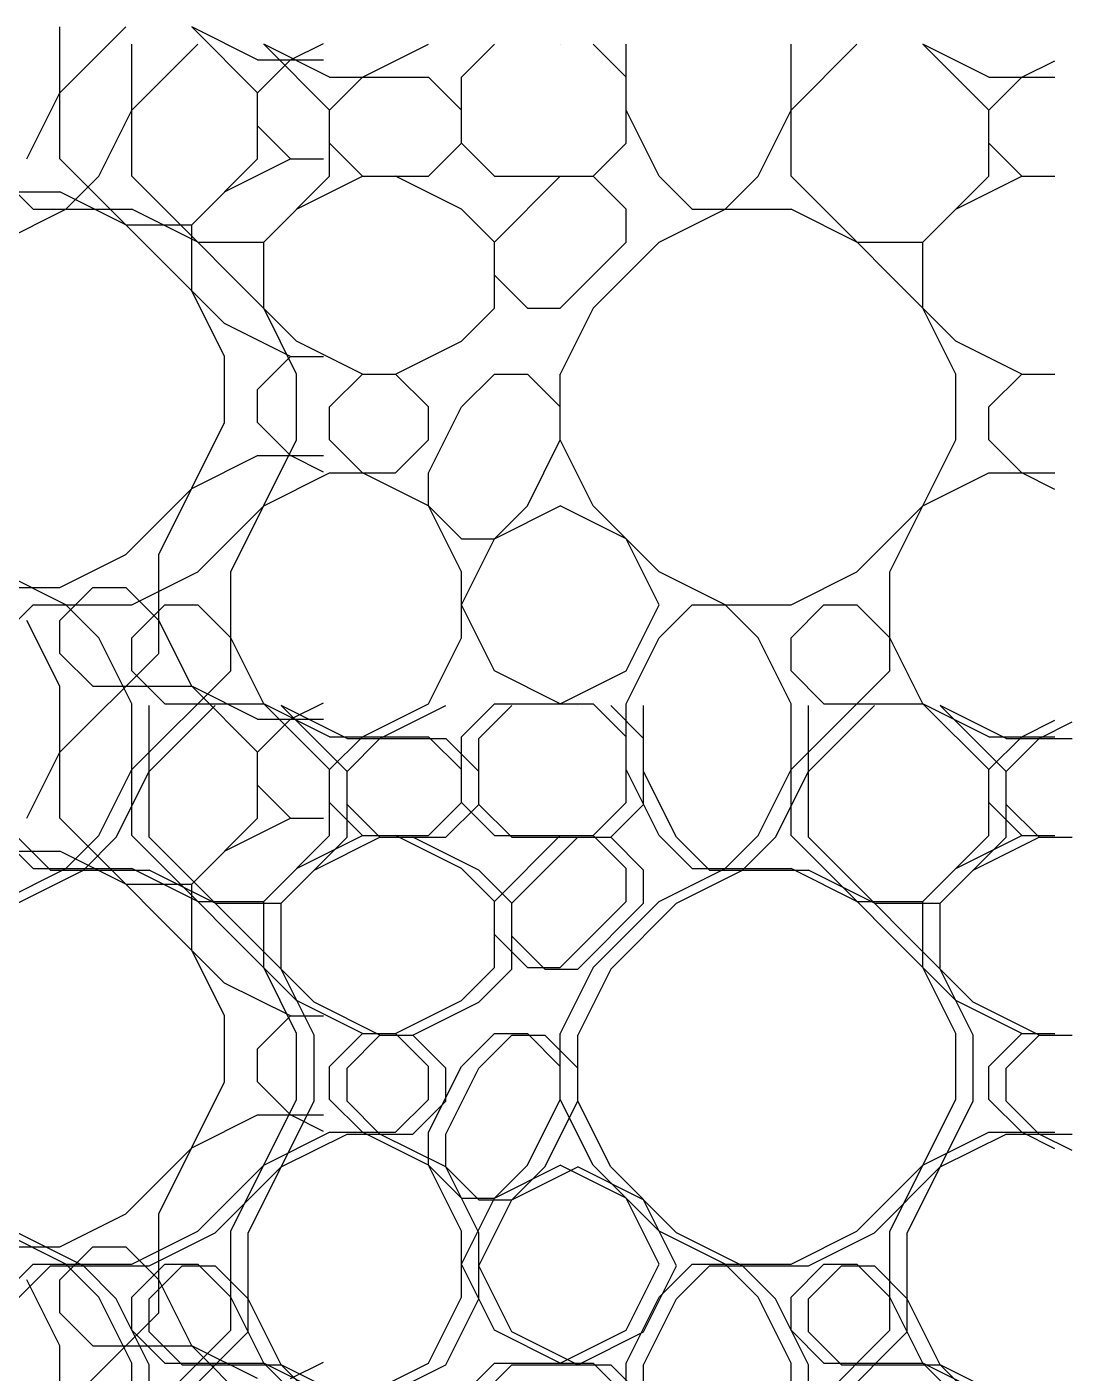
# Model space of a CAD drawing. Extents: x 1223 to 2114, y 507 to 973.
# Drawn here: x 2050.439 to 2050.835, y 610.727 to 611.237 of the extents above; entities that cross this region are included whole.
import ezdxf

# ---------------------------------------------------------------- set-up
doc = ezdxf.new("R2010")
doc.units = 0
doc.header["$MEASUREMENT"] = 0
doc.layers.get('0').update_dxf_attribs({"linetype": 'CONTINUOUS'})

# ---------------------------------------------------------------- blocks, each defined once
blk = doc.blocks.new('*X188')
at = {"color": 0}
for p, q in [((2050.47869, 611.23069), (2050.47869, 611.23069)), ((2050.47869, 611.20569), (2050.50369, 611.23069)), ((2050.47869, 611.18069), (2050.47869, 611.23069)), ((2050.55369, 611.21819), (2050.52869, 611.23069)), ((2050.52869, 611.23069), (2050.52869, 611.23069)), ((2050.55369, 611.20569), (2050.52869, 611.23069)), ((2050.56619, 611.21819), (2050.59119, 611.23069)), ((2050.60369, 611.21819), (2050.61619, 611.23069)), ((2050.64119, 611.23069), (2050.64119, 611.23069)), ((2050.66619, 611.21819), (2050.65369, 611.23069)), ((2050.66619, 611.19319), (2050.66619, 611.23069)), ((2050.72869, 611.23069), (2050.72869, 611.23069)), ((2050.72869, 611.20569), (2050.75369, 611.23069)), ((2050.72869, 611.18069), (2050.72869, 611.23069)), ((2050.80369, 611.21819), (2050.77869, 611.23069)), ((2050.77869, 611.23069), (2050.77869, 611.23069)), ((2050.80369, 611.20569), (2050.77869, 611.23069)), ((2050.81619, 611.21819), (2050.82869, 611.22444)), ((2050.55369, 611.20569), (2050.56619, 611.21819)), ((2050.55369, 611.21819), (2050.59119, 611.21819)), ((2050.60369, 611.20569), (2050.59119, 611.21819)), ((2050.60369, 611.19319), (2050.60369, 611.21819)), ((2050.80369, 611.20569), (2050.81619, 611.21819)), ((2050.80369, 611.21819), (2050.82869, 611.21819)), ((2050.46619, 611.18069), (2050.47869, 611.20569)), ((2050.55369, 611.18069), (2050.55369, 611.20569)), ((2050.67869, 611.18069), (2050.66619, 611.20569)), ((2050.71619, 611.18069), (2050.72869, 611.20569)), ((2050.80369, 611.18069), (2050.80369, 611.20569)), ((2050.56619, 611.18069), (2050.55369, 611.19319)), ((2050.59119, 611.18069), (2050.60369, 611.19319)), ((2050.61619, 611.18069), (2050.60369, 611.19319)), ((2050.65369, 611.18069), (2050.66619, 611.19319)), ((2050.81619, 611.18069), (2050.80369, 611.19319)), ((2050.44119, 611.16819), (2050.42869, 611.18069)), ((2050.45369, 611.16819), (2050.46619, 611.18069)), ((2050.54119, 611.11819), (2050.47869, 611.18069)), ((2050.52869, 611.15569), (2050.55369, 611.18069)), ((2050.54119, 611.16819), (2050.56619, 611.18069)), ((2050.56619, 611.18069), (2050.59119, 611.18069)), ((2050.60369, 611.16819), (2050.57869, 611.18069)), ((2050.61619, 611.15569), (2050.64119, 611.18069)), ((2050.61619, 611.18069), (2050.65369, 611.18069)), ((2050.66619, 611.16819), (2050.65369, 611.18069)), ((2050.69119, 611.16819), (2050.67869, 611.18069)), ((2050.70369, 611.16819), (2050.71619, 611.18069)), ((2050.79119, 611.11819), (2050.72869, 611.18069)), ((2050.77869, 611.15569), (2050.80369, 611.18069)), ((2050.79119, 611.16819), (2050.81619, 611.18069)), ((2050.81619, 611.18069), (2050.82869, 611.18069)), ((2050.42869, 611.15569), (2050.45369, 611.16819)), ((2050.44119, 611.16819), (2050.47869, 611.16819)), ((2050.50369, 611.15569), (2050.47869, 611.16819)), ((2050.61619, 611.15569), (2050.60369, 611.16819)), ((2050.66619, 611.15569), (2050.66619, 611.16819)), ((2050.67869, 611.15569), (2050.70369, 611.16819)), ((2050.69119, 611.16819), (2050.72869, 611.16819)), ((2050.75369, 611.15569), (2050.72869, 611.16819)), ((2050.50369, 611.15569), (2050.52869, 611.15569)), ((2050.52869, 611.13069), (2050.52869, 611.15569)), ((2050.61619, 611.13069), (2050.61619, 611.15569)), ((2050.64119, 611.13069), (2050.66619, 611.15569)), ((2050.65369, 611.13069), (2050.67869, 611.15569)), ((2050.75369, 611.15569), (2050.77869, 611.15569)), ((2050.77869, 611.13069), (2050.77869, 611.15569)), ((2050.62869, 611.13069), (2050.61619, 611.14319)), ((2050.54119, 611.10569), (2050.52869, 611.13069)), ((2050.60369, 611.11819), (2050.61619, 611.13069)), ((2050.62869, 611.13069), (2050.64119, 611.13069)), ((2050.65369, 611.13069), (2050.64119, 611.10569)), ((2050.79119, 611.10569), (2050.77869, 611.13069)), ((2050.56619, 611.10569), (2050.54119, 611.11819)), ((2050.57869, 611.10569), (2050.60369, 611.11819)), ((2050.81619, 611.10569), (2050.79119, 611.11819)), ((2050.54119, 611.08069), (2050.54119, 611.10569)), ((2050.55369, 611.09319), (2050.56619, 611.10569)), ((2050.56619, 611.10569), (2050.57869, 611.10569)), ((2050.59119, 611.09319), (2050.57869, 611.10569)), ((2050.60369, 611.09319), (2050.61619, 611.10569)), ((2050.61619, 611.10569), (2050.62869, 611.10569)), ((2050.64119, 611.09319), (2050.62869, 611.10569)), ((2050.64119, 611.08069), (2050.64119, 611.10569)), ((2050.79119, 611.08069), (2050.79119, 611.10569)), ((2050.80369, 611.09319), (2050.81619, 611.10569)), ((2050.81619, 611.10569), (2050.82869, 611.10569)), ((2050.82869, 611.10569), (2050.82869, 611.10569)), ((2050.55369, 611.08069), (2050.55369, 611.09319)), ((2050.59119, 611.06819), (2050.60369, 611.09319)), ((2050.59119, 611.08069), (2050.59119, 611.09319)), ((2050.80369, 611.08069), (2050.80369, 611.09319)), ((2050.51619, 611.03069), (2050.54119, 611.08069)), ((2050.56619, 611.06819), (2050.55369, 611.08069)), ((2050.57869, 611.06819), (2050.59119, 611.08069)), ((2050.62869, 611.05569), (2050.64119, 611.08069)), ((2050.65369, 611.05569), (2050.64119, 611.08069)), ((2050.76619, 611.03069), (2050.79119, 611.08069)), ((2050.81619, 611.06819), (2050.80369, 611.08069)), ((2050.52869, 611.05569), (2050.55369, 611.06819)), ((2050.55369, 611.06819), (2050.57869, 611.06819)), ((2050.59119, 611.05569), (2050.56619, 611.06819)), ((2050.59119, 611.05569), (2050.59119, 611.06819)), ((2050.77869, 611.05569), (2050.80369, 611.06819)), ((2050.80369, 611.06819), (2050.82869, 611.06819)), ((2050.82869, 611.06194), (2050.81619, 611.06819)), ((2050.82869, 611.06819), (2050.82869, 611.06819)), ((2050.50369, 611.03069), (2050.52869, 611.05569)), ((2050.60369, 611.03069), (2050.59119, 611.05569)), ((2050.60369, 611.04319), (2050.59119, 611.05569)), ((2050.61619, 611.04319), (2050.64119, 611.05569)), ((2050.61619, 611.04319), (2050.62869, 611.05569)), ((2050.66619, 611.04319), (2050.64119, 611.05569)), ((2050.66619, 611.04319), (2050.64119, 611.05569)), ((2050.67869, 611.03069), (2050.65369, 611.05569)), ((2050.75369, 611.03069), (2050.77869, 611.05569)), ((2050.60369, 611.01819), (2050.61619, 611.04319)), ((2050.60369, 611.04319), (2050.61619, 611.04319)), ((2050.67869, 611.01819), (2050.66619, 611.04319)), ((2050.45369, 611.01819), (2050.42869, 611.03069)), ((2050.47869, 611.01819), (2050.50369, 611.03069)), ((2050.51619, 610.99319), (2050.51619, 611.03069)), ((2050.60369, 611.00569), (2050.60369, 611.03069)), ((2050.70369, 611.01819), (2050.67869, 611.03069)), ((2050.72869, 611.01819), (2050.75369, 611.03069)), ((2050.76619, 610.99319), (2050.76619, 611.03069)), ((2050.42869, 611.00569), (2050.44119, 611.01819)), ((2050.44119, 611.01819), (2050.47869, 611.01819)), ((2050.46619, 611.00569), (2050.45369, 611.01819)), ((2050.47869, 611.00569), (2050.49119, 611.01819)), ((2050.49119, 611.01819), (2050.50369, 611.01819)), ((2050.51619, 611.00569), (2050.50369, 611.01819)), ((2050.61619, 610.99319), (2050.60369, 611.01819)), ((2050.66619, 610.99319), (2050.67869, 611.01819)), ((2050.67869, 611.00569), (2050.69119, 611.01819)), ((2050.69119, 611.01819), (2050.72869, 611.01819)), ((2050.71619, 611.00569), (2050.70369, 611.01819)), ((2050.72869, 611.00569), (2050.74119, 611.01819)), ((2050.74119, 611.01819), (2050.75369, 611.01819)), ((2050.76619, 611.00569), (2050.75369, 611.01819)), ((2050.47869, 610.98069), (2050.46619, 611.00569)), ((2050.47869, 610.99319), (2050.47869, 611.00569)), ((2050.52869, 610.98069), (2050.51619, 611.00569)), ((2050.59119, 610.98069), (2050.60369, 611.00569)), ((2050.66619, 610.98069), (2050.67869, 611.00569)), ((2050.72869, 610.98069), (2050.71619, 611.00569)), ((2050.72869, 610.99319), (2050.72869, 611.00569)), ((2050.77869, 610.98069), (2050.76619, 611.00569)), ((2050.49119, 610.98069), (2050.47869, 610.99319)), ((2050.47869, 610.95569), (2050.51619, 610.99319)), ((2050.64119, 610.98069), (2050.61619, 610.99319)), ((2050.64119, 610.98069), (2050.66619, 610.99319)), ((2050.74119, 610.98069), (2050.72869, 610.99319)), ((2050.72869, 610.95569), (2050.76619, 610.99319)), ((2050.47869, 610.93069), (2050.47869, 610.98069)), ((2050.49119, 610.98069), (2050.52869, 610.98069)), ((2050.55369, 610.96819), (2050.52869, 610.98069)), ((2050.55369, 610.95569), (2050.52869, 610.98069)), ((2050.56619, 610.96819), (2050.59119, 610.98069)), ((2050.60369, 610.96819), (2050.61619, 610.98069)), ((2050.61619, 610.98069), (2050.65369, 610.98069)), ((2050.66619, 610.96819), (2050.65369, 610.98069)), ((2050.66619, 610.94319), (2050.66619, 610.98069)), ((2050.72869, 610.93069), (2050.72869, 610.98069)), ((2050.74119, 610.98069), (2050.77869, 610.98069)), ((2050.80369, 610.96819), (2050.77869, 610.98069)), ((2050.80369, 610.95569), (2050.77869, 610.98069)), ((2050.81619, 610.96819), (2050.82869, 610.97444)), ((2050.55369, 610.95569), (2050.56619, 610.96819)), ((2050.55369, 610.96819), (2050.59119, 610.96819)), ((2050.60369, 610.95569), (2050.59119, 610.96819)), ((2050.60369, 610.94319), (2050.60369, 610.96819)), ((2050.80369, 610.95569), (2050.81619, 610.96819)), ((2050.80369, 610.96819), (2050.82869, 610.96819)), ((2050.46619, 610.93069), (2050.47869, 610.95569)), ((2050.55369, 610.93069), (2050.55369, 610.95569)), ((2050.67869, 610.93069), (2050.66619, 610.95569)), ((2050.71619, 610.93069), (2050.72869, 610.95569)), ((2050.80369, 610.93069), (2050.80369, 610.95569)), ((2050.56619, 610.93069), (2050.55369, 610.94319)), ((2050.59119, 610.93069), (2050.60369, 610.94319)), ((2050.61619, 610.93069), (2050.60369, 610.94319)), ((2050.65369, 610.93069), (2050.66619, 610.94319)), ((2050.81619, 610.93069), (2050.80369, 610.94319)), ((2050.44119, 610.91819), (2050.42869, 610.93069)), ((2050.45369, 610.91819), (2050.46619, 610.93069)), ((2050.54119, 610.86819), (2050.47869, 610.93069)), ((2050.52869, 610.90569), (2050.55369, 610.93069)), ((2050.54119, 610.91819), (2050.56619, 610.93069)), ((2050.56619, 610.93069), (2050.59119, 610.93069)), ((2050.60369, 610.91819), (2050.57869, 610.93069)), ((2050.61619, 610.90569), (2050.64119, 610.93069)), ((2050.61619, 610.93069), (2050.65369, 610.93069)), ((2050.66619, 610.91819), (2050.65369, 610.93069)), ((2050.69119, 610.91819), (2050.67869, 610.93069)), ((2050.70369, 610.91819), (2050.71619, 610.93069)), ((2050.79119, 610.86819), (2050.72869, 610.93069)), ((2050.77869, 610.90569), (2050.80369, 610.93069)), ((2050.79119, 610.91819), (2050.81619, 610.93069)), ((2050.81619, 610.93069), (2050.82869, 610.93069)), ((2050.42869, 610.90569), (2050.45369, 610.91819)), ((2050.44119, 610.91819), (2050.47869, 610.91819)), ((2050.50369, 610.90569), (2050.47869, 610.91819)), ((2050.61619, 610.90569), (2050.60369, 610.91819)), ((2050.66619, 610.90569), (2050.66619, 610.91819)), ((2050.67869, 610.90569), (2050.70369, 610.91819)), ((2050.69119, 610.91819), (2050.72869, 610.91819)), ((2050.75369, 610.90569), (2050.72869, 610.91819)), ((2050.50369, 610.90569), (2050.52869, 610.90569)), ((2050.52869, 610.88069), (2050.52869, 610.90569)), ((2050.61619, 610.88069), (2050.61619, 610.90569)), ((2050.64119, 610.88069), (2050.66619, 610.90569)), ((2050.65369, 610.88069), (2050.67869, 610.90569)), ((2050.75369, 610.90569), (2050.77869, 610.90569)), ((2050.77869, 610.88069), (2050.77869, 610.90569)), ((2050.62869, 610.88069), (2050.61619, 610.89319)), ((2050.54119, 610.85569), (2050.52869, 610.88069)), ((2050.60369, 610.86819), (2050.61619, 610.88069)), ((2050.62869, 610.88069), (2050.64119, 610.88069)), ((2050.65369, 610.88069), (2050.64119, 610.85569)), ((2050.79119, 610.85569), (2050.77869, 610.88069)), ((2050.56619, 610.85569), (2050.54119, 610.86819)), ((2050.57869, 610.85569), (2050.60369, 610.86819)), ((2050.81619, 610.85569), (2050.79119, 610.86819)), ((2050.54119, 610.83069), (2050.54119, 610.85569)), ((2050.55369, 610.84319), (2050.56619, 610.85569)), ((2050.56619, 610.85569), (2050.57869, 610.85569)), ((2050.59119, 610.84319), (2050.57869, 610.85569)), ((2050.60369, 610.84319), (2050.61619, 610.85569)), ((2050.61619, 610.85569), (2050.62869, 610.85569)), ((2050.64119, 610.84319), (2050.62869, 610.85569)), ((2050.64119, 610.83069), (2050.64119, 610.85569)), ((2050.79119, 610.83069), (2050.79119, 610.85569)), ((2050.80369, 610.84319), (2050.81619, 610.85569)), ((2050.81619, 610.85569), (2050.82869, 610.85569)), ((2050.82869, 610.85569), (2050.82869, 610.85569)), ((2050.55369, 610.83069), (2050.55369, 610.84319)), ((2050.59119, 610.81819), (2050.60369, 610.84319)), ((2050.59119, 610.83069), (2050.59119, 610.84319)), ((2050.80369, 610.83069), (2050.80369, 610.84319)), ((2050.51619, 610.78069), (2050.54119, 610.83069)), ((2050.56619, 610.81819), (2050.55369, 610.83069)), ((2050.57869, 610.81819), (2050.59119, 610.83069)), ((2050.62869, 610.80569), (2050.64119, 610.83069)), ((2050.65369, 610.80569), (2050.64119, 610.83069)), ((2050.76619, 610.78069), (2050.79119, 610.83069)), ((2050.81619, 610.81819), (2050.80369, 610.83069)), ((2050.52869, 610.80569), (2050.55369, 610.81819)), ((2050.55369, 610.81819), (2050.57869, 610.81819)), ((2050.59119, 610.80569), (2050.56619, 610.81819)), ((2050.59119, 610.80569), (2050.59119, 610.81819)), ((2050.77869, 610.80569), (2050.80369, 610.81819)), ((2050.80369, 610.81819), (2050.82869, 610.81819)), ((2050.82869, 610.81194), (2050.81619, 610.81819)), ((2050.82869, 610.81819), (2050.82869, 610.81819)), ((2050.50369, 610.78069), (2050.52869, 610.80569)), ((2050.60369, 610.78069), (2050.59119, 610.80569)), ((2050.60369, 610.79319), (2050.59119, 610.80569)), ((2050.61619, 610.79319), (2050.64119, 610.80569)), ((2050.61619, 610.79319), (2050.62869, 610.80569)), ((2050.66619, 610.79319), (2050.64119, 610.80569)), ((2050.66619, 610.79319), (2050.64119, 610.80569)), ((2050.67869, 610.78069), (2050.65369, 610.80569)), ((2050.75369, 610.78069), (2050.77869, 610.80569)), ((2050.60369, 610.76819), (2050.61619, 610.79319)), ((2050.60369, 610.79319), (2050.61619, 610.79319)), ((2050.67869, 610.76819), (2050.66619, 610.79319)), ((2050.45369, 610.76819), (2050.42869, 610.78069)), ((2050.47869, 610.76819), (2050.50369, 610.78069)), ((2050.51619, 610.74319), (2050.51619, 610.78069)), ((2050.60369, 610.75569), (2050.60369, 610.78069)), ((2050.70369, 610.76819), (2050.67869, 610.78069)), ((2050.72869, 610.76819), (2050.75369, 610.78069)), ((2050.76619, 610.74319), (2050.76619, 610.78069)), ((2050.42869, 610.75569), (2050.44119, 610.76819)), ((2050.44119, 610.76819), (2050.47869, 610.76819)), ((2050.46619, 610.75569), (2050.45369, 610.76819)), ((2050.47869, 610.75569), (2050.49119, 610.76819)), ((2050.49119, 610.76819), (2050.50369, 610.76819)), ((2050.51619, 610.75569), (2050.50369, 610.76819)), ((2050.61619, 610.74319), (2050.60369, 610.76819)), ((2050.66619, 610.74319), (2050.67869, 610.76819)), ((2050.67869, 610.75569), (2050.69119, 610.76819)), ((2050.69119, 610.76819), (2050.72869, 610.76819)), ((2050.71619, 610.75569), (2050.70369, 610.76819)), ((2050.72869, 610.75569), (2050.74119, 610.76819)), ((2050.74119, 610.76819), (2050.75369, 610.76819)), ((2050.76619, 610.75569), (2050.75369, 610.76819)), ((2050.47869, 610.73069), (2050.46619, 610.75569)), ((2050.47869, 610.74319), (2050.47869, 610.75569)), ((2050.52869, 610.73069), (2050.51619, 610.75569)), ((2050.59119, 610.73069), (2050.60369, 610.75569)), ((2050.66619, 610.73069), (2050.67869, 610.75569)), ((2050.72869, 610.73069), (2050.71619, 610.75569)), ((2050.72869, 610.74319), (2050.72869, 610.75569)), ((2050.77869, 610.73069), (2050.76619, 610.75569)), ((2050.49119, 610.73069), (2050.47869, 610.74319)), ((2050.47869, 610.70569), (2050.51619, 610.74319)), ((2050.64119, 610.73069), (2050.61619, 610.74319)), ((2050.64119, 610.73069), (2050.66619, 610.74319)), ((2050.74119, 610.73069), (2050.72869, 610.74319)), ((2050.72869, 610.70569), (2050.76619, 610.74319)), ((2050.47869, 610.68069), (2050.47869, 610.73069)), ((2050.49119, 610.73069), (2050.52869, 610.73069)), ((2050.55369, 610.71819), (2050.52869, 610.73069)), ((2050.55369, 610.70569), (2050.52869, 610.73069)), ((2050.56619, 610.71819), (2050.59119, 610.73069)), ((2050.60369, 610.71819), (2050.61619, 610.73069)), ((2050.61619, 610.73069), (2050.65369, 610.73069)), ((2050.66619, 610.71819), (2050.65369, 610.73069)), ((2050.66619, 610.69319), (2050.66619, 610.73069)), ((2050.72869, 610.68069), (2050.72869, 610.73069)), ((2050.74119, 610.73069), (2050.77869, 610.73069)), ((2050.80369, 610.71819), (2050.77869, 610.73069)), ((2050.80369, 610.70569), (2050.77869, 610.73069))]:
    blk.add_line(p, q, dxfattribs=at)
blk = doc.blocks.new('*X189')
at = {"color": 0}
for p, q in [((2050.45138, 611.23729), (2050.45138, 611.23729)), ((2050.45138, 611.21229), (2050.47638, 611.23729)), ((2050.45138, 611.18729), (2050.45138, 611.23729)), ((2050.52638, 611.22479), (2050.50138, 611.23729)), ((2050.50138, 611.23729), (2050.50138, 611.23729)), ((2050.52638, 611.21229), (2050.50138, 611.23729)), ((2050.53888, 611.22479), (2050.55138, 611.23104)), ((2050.52638, 611.21229), (2050.53888, 611.22479)), ((2050.52638, 611.22479), (2050.55138, 611.22479)), ((2050.43888, 611.18729), (2050.45138, 611.21229)), ((2050.52638, 611.18729), (2050.52638, 611.21229)), ((2050.53888, 611.18729), (2050.52638, 611.19979)), ((2050.51388, 611.12479), (2050.45138, 611.18729)), ((2050.50138, 611.16229), (2050.52638, 611.18729)), ((2050.51388, 611.17479), (2050.53888, 611.18729)), ((2050.53888, 611.18729), (2050.55138, 611.18729)), ((2050.41388, 611.17479), (2050.45138, 611.17479)), ((2050.47638, 611.16229), (2050.45138, 611.17479)), ((2050.47638, 611.16229), (2050.50138, 611.16229)), ((2050.50138, 611.13729), (2050.50138, 611.16229)), ((2050.51388, 611.11229), (2050.50138, 611.13729)), ((2050.53888, 611.11229), (2050.51388, 611.12479)), ((2050.51388, 611.08729), (2050.51388, 611.11229)), ((2050.52638, 611.09979), (2050.53888, 611.11229)), ((2050.53888, 611.11229), (2050.55138, 611.11229)), ((2050.55138, 611.11229), (2050.55138, 611.11229)), ((2050.52638, 611.08729), (2050.52638, 611.09979)), ((2050.48888, 611.03729), (2050.51388, 611.08729)), ((2050.53888, 611.07479), (2050.52638, 611.08729)), ((2050.50138, 611.06229), (2050.52638, 611.07479)), ((2050.52638, 611.07479), (2050.55138, 611.07479)), ((2050.55138, 611.06854), (2050.53888, 611.07479)), ((2050.55138, 611.07479), (2050.55138, 611.07479)), ((2050.47638, 611.03729), (2050.50138, 611.06229)), ((2050.45138, 611.02479), (2050.47638, 611.03729)), ((2050.48888, 610.99979), (2050.48888, 611.03729)), ((2050.41388, 611.02479), (2050.45138, 611.02479)), ((2050.45138, 611.01229), (2050.46388, 611.02479)), ((2050.46388, 611.02479), (2050.47638, 611.02479)), ((2050.48888, 611.01229), (2050.47638, 611.02479)), ((2050.45138, 610.98729), (2050.43888, 611.01229)), ((2050.45138, 610.99979), (2050.45138, 611.01229)), ((2050.50138, 610.98729), (2050.48888, 611.01229)), ((2050.46388, 610.98729), (2050.45138, 610.99979)), ((2050.45138, 610.96229), (2050.48888, 610.99979)), ((2050.45138, 610.93729), (2050.45138, 610.98729)), ((2050.46388, 610.98729), (2050.50138, 610.98729)), ((2050.52638, 610.97479), (2050.50138, 610.98729)), ((2050.52638, 610.96229), (2050.50138, 610.98729)), ((2050.53888, 610.97479), (2050.55138, 610.98104)), ((2050.52638, 610.96229), (2050.53888, 610.97479)), ((2050.52638, 610.97479), (2050.55138, 610.97479)), ((2050.43888, 610.93729), (2050.45138, 610.96229)), ((2050.52638, 610.93729), (2050.52638, 610.96229)), ((2050.53888, 610.93729), (2050.52638, 610.94979)), ((2050.51388, 610.87479), (2050.45138, 610.93729)), ((2050.50138, 610.91229), (2050.52638, 610.93729)), ((2050.51388, 610.92479), (2050.53888, 610.93729)), ((2050.53888, 610.93729), (2050.55138, 610.93729)), ((2050.41388, 610.92479), (2050.45138, 610.92479)), ((2050.47638, 610.91229), (2050.45138, 610.92479)), ((2050.47638, 610.91229), (2050.50138, 610.91229)), ((2050.50138, 610.88729), (2050.50138, 610.91229)), ((2050.51388, 610.86229), (2050.50138, 610.88729)), ((2050.53888, 610.86229), (2050.51388, 610.87479)), ((2050.51388, 610.83729), (2050.51388, 610.86229)), ((2050.52638, 610.84979), (2050.53888, 610.86229)), ((2050.53888, 610.86229), (2050.55138, 610.86229)), ((2050.55138, 610.86229), (2050.55138, 610.86229)), ((2050.52638, 610.83729), (2050.52638, 610.84979)), ((2050.48888, 610.78729), (2050.51388, 610.83729)), ((2050.53888, 610.82479), (2050.52638, 610.83729)), ((2050.50138, 610.81229), (2050.52638, 610.82479)), ((2050.52638, 610.82479), (2050.55138, 610.82479)), ((2050.55138, 610.81854), (2050.53888, 610.82479)), ((2050.55138, 610.82479), (2050.55138, 610.82479)), ((2050.47638, 610.78729), (2050.50138, 610.81229)), ((2050.45138, 610.77479), (2050.47638, 610.78729)), ((2050.48888, 610.74979), (2050.48888, 610.78729)), ((2050.41388, 610.77479), (2050.45138, 610.77479)), ((2050.45138, 610.76229), (2050.46388, 610.77479)), ((2050.46388, 610.77479), (2050.47638, 610.77479)), ((2050.48888, 610.76229), (2050.47638, 610.77479)), ((2050.45138, 610.73729), (2050.43888, 610.76229)), ((2050.45138, 610.74979), (2050.45138, 610.76229)), ((2050.50138, 610.73729), (2050.48888, 610.76229)), ((2050.46388, 610.73729), (2050.45138, 610.74979)), ((2050.45138, 610.71229), (2050.48888, 610.74979)), ((2050.45138, 610.68729), (2050.45138, 610.73729)), ((2050.46388, 610.73729), (2050.50138, 610.73729)), ((2050.52638, 610.72479), (2050.50138, 610.73729)), ((2050.52638, 610.71229), (2050.50138, 610.73729)), ((2050.53888, 610.72479), (2050.55138, 610.73104))]:
    blk.add_line(p, q, dxfattribs=at)
blk = doc.blocks.new('*X190')
at = {"color": 0}
for p, q in [((2050.48529, 610.98004), (2050.48529, 610.98004)), ((2050.48529, 610.95504), (2050.51029, 610.98004)), ((2050.48529, 610.93004), (2050.48529, 610.98004)), ((2050.56029, 610.96754), (2050.53529, 610.98004)), ((2050.53529, 610.98004), (2050.53529, 610.98004)), ((2050.56029, 610.95504), (2050.53529, 610.98004)), ((2050.57279, 610.96754), (2050.59779, 610.98004)), ((2050.61029, 610.96754), (2050.62279, 610.98004)), ((2050.64779, 610.98004), (2050.64779, 610.98004)), ((2050.67279, 610.96754), (2050.66029, 610.98004)), ((2050.67279, 610.94254), (2050.67279, 610.98004)), ((2050.73529, 610.98004), (2050.73529, 610.98004)), ((2050.73529, 610.95504), (2050.76029, 610.98004)), ((2050.73529, 610.93004), (2050.73529, 610.98004)), ((2050.81029, 610.96754), (2050.78529, 610.98004)), ((2050.78529, 610.98004), (2050.78529, 610.98004)), ((2050.81029, 610.95504), (2050.78529, 610.98004)), ((2050.82279, 610.96754), (2050.83529, 610.97379)), ((2050.56029, 610.95504), (2050.57279, 610.96754)), ((2050.56029, 610.96754), (2050.59779, 610.96754)), ((2050.61029, 610.95504), (2050.59779, 610.96754)), ((2050.61029, 610.94254), (2050.61029, 610.96754)), ((2050.81029, 610.95504), (2050.82279, 610.96754)), ((2050.81029, 610.96754), (2050.83529, 610.96754)), ((2050.47279, 610.93004), (2050.48529, 610.95504)), ((2050.56029, 610.93004), (2050.56029, 610.95504)), ((2050.68529, 610.93004), (2050.67279, 610.95504)), ((2050.72279, 610.93004), (2050.73529, 610.95504)), ((2050.81029, 610.93004), (2050.81029, 610.95504)), ((2050.57279, 610.93004), (2050.56029, 610.94254)), ((2050.59779, 610.93004), (2050.61029, 610.94254)), ((2050.62279, 610.93004), (2050.61029, 610.94254)), ((2050.66029, 610.93004), (2050.67279, 610.94254)), ((2050.82279, 610.93004), (2050.81029, 610.94254)), ((2050.44779, 610.91754), (2050.43529, 610.93004)), ((2050.46029, 610.91754), (2050.47279, 610.93004)), ((2050.54779, 610.86754), (2050.48529, 610.93004)), ((2050.53529, 610.90504), (2050.56029, 610.93004)), ((2050.54779, 610.91754), (2050.57279, 610.93004)), ((2050.57279, 610.93004), (2050.59779, 610.93004)), ((2050.61029, 610.91754), (2050.58529, 610.93004)), ((2050.62279, 610.90504), (2050.64779, 610.93004)), ((2050.62279, 610.93004), (2050.66029, 610.93004)), ((2050.67279, 610.91754), (2050.66029, 610.93004)), ((2050.69779, 610.91754), (2050.68529, 610.93004)), ((2050.71029, 610.91754), (2050.72279, 610.93004)), ((2050.79779, 610.86754), (2050.73529, 610.93004)), ((2050.78529, 610.90504), (2050.81029, 610.93004)), ((2050.79779, 610.91754), (2050.82279, 610.93004)), ((2050.82279, 610.93004), (2050.83529, 610.93004)), ((2050.43529, 610.90504), (2050.46029, 610.91754)), ((2050.44779, 610.91754), (2050.48529, 610.91754)), ((2050.51029, 610.90504), (2050.48529, 610.91754)), ((2050.62279, 610.90504), (2050.61029, 610.91754)), ((2050.67279, 610.90504), (2050.67279, 610.91754)), ((2050.68529, 610.90504), (2050.71029, 610.91754)), ((2050.69779, 610.91754), (2050.73529, 610.91754)), ((2050.76029, 610.90504), (2050.73529, 610.91754)), ((2050.51029, 610.90504), (2050.53529, 610.90504)), ((2050.53529, 610.88004), (2050.53529, 610.90504)), ((2050.62279, 610.88004), (2050.62279, 610.90504)), ((2050.64779, 610.88004), (2050.67279, 610.90504)), ((2050.66029, 610.88004), (2050.68529, 610.90504)), ((2050.76029, 610.90504), (2050.78529, 610.90504)), ((2050.78529, 610.88004), (2050.78529, 610.90504)), ((2050.63529, 610.88004), (2050.62279, 610.89254)), ((2050.54779, 610.85504), (2050.53529, 610.88004)), ((2050.61029, 610.86754), (2050.62279, 610.88004)), ((2050.63529, 610.88004), (2050.64779, 610.88004)), ((2050.66029, 610.88004), (2050.64779, 610.85504)), ((2050.79779, 610.85504), (2050.78529, 610.88004)), ((2050.57279, 610.85504), (2050.54779, 610.86754)), ((2050.58529, 610.85504), (2050.61029, 610.86754)), ((2050.82279, 610.85504), (2050.79779, 610.86754)), ((2050.54779, 610.83004), (2050.54779, 610.85504)), ((2050.56029, 610.84254), (2050.57279, 610.85504)), ((2050.57279, 610.85504), (2050.58529, 610.85504)), ((2050.59779, 610.84254), (2050.58529, 610.85504)), ((2050.61029, 610.84254), (2050.62279, 610.85504)), ((2050.62279, 610.85504), (2050.63529, 610.85504)), ((2050.64779, 610.84254), (2050.63529, 610.85504)), ((2050.64779, 610.83004), (2050.64779, 610.85504)), ((2050.79779, 610.83004), (2050.79779, 610.85504)), ((2050.81029, 610.84254), (2050.82279, 610.85504)), ((2050.82279, 610.85504), (2050.83529, 610.85504)), ((2050.83529, 610.85504), (2050.83529, 610.85504)), ((2050.56029, 610.83004), (2050.56029, 610.84254)), ((2050.59779, 610.81754), (2050.61029, 610.84254)), ((2050.59779, 610.83004), (2050.59779, 610.84254)), ((2050.81029, 610.83004), (2050.81029, 610.84254)), ((2050.52279, 610.78004), (2050.54779, 610.83004)), ((2050.57279, 610.81754), (2050.56029, 610.83004)), ((2050.58529, 610.81754), (2050.59779, 610.83004)), ((2050.63529, 610.80504), (2050.64779, 610.83004)), ((2050.66029, 610.80504), (2050.64779, 610.83004)), ((2050.77279, 610.78004), (2050.79779, 610.83004)), ((2050.82279, 610.81754), (2050.81029, 610.83004)), ((2050.53529, 610.80504), (2050.56029, 610.81754)), ((2050.56029, 610.81754), (2050.58529, 610.81754)), ((2050.59779, 610.80504), (2050.57279, 610.81754)), ((2050.59779, 610.80504), (2050.59779, 610.81754)), ((2050.78529, 610.80504), (2050.81029, 610.81754)), ((2050.81029, 610.81754), (2050.83529, 610.81754)), ((2050.83529, 610.81129), (2050.82279, 610.81754)), ((2050.83529, 610.81754), (2050.83529, 610.81754)), ((2050.51029, 610.78004), (2050.53529, 610.80504)), ((2050.61029, 610.78004), (2050.59779, 610.80504)), ((2050.61029, 610.79254), (2050.59779, 610.80504)), ((2050.62279, 610.79254), (2050.64779, 610.80504)), ((2050.62279, 610.79254), (2050.63529, 610.80504)), ((2050.67279, 610.79254), (2050.64779, 610.80504)), ((2050.67279, 610.79254), (2050.64779, 610.80504)), ((2050.68529, 610.78004), (2050.66029, 610.80504)), ((2050.76029, 610.78004), (2050.78529, 610.80504)), ((2050.61029, 610.76754), (2050.62279, 610.79254)), ((2050.61029, 610.79254), (2050.62279, 610.79254)), ((2050.68529, 610.76754), (2050.67279, 610.79254)), ((2050.46029, 610.76754), (2050.43529, 610.78004)), ((2050.48529, 610.76754), (2050.51029, 610.78004)), ((2050.52279, 610.74254), (2050.52279, 610.78004)), ((2050.61029, 610.75504), (2050.61029, 610.78004)), ((2050.71029, 610.76754), (2050.68529, 610.78004)), ((2050.73529, 610.76754), (2050.76029, 610.78004)), ((2050.77279, 610.74254), (2050.77279, 610.78004)), ((2050.43529, 610.75504), (2050.44779, 610.76754)), ((2050.44779, 610.76754), (2050.48529, 610.76754)), ((2050.47279, 610.75504), (2050.46029, 610.76754)), ((2050.48529, 610.75504), (2050.49779, 610.76754)), ((2050.49779, 610.76754), (2050.51029, 610.76754)), ((2050.52279, 610.75504), (2050.51029, 610.76754)), ((2050.62279, 610.74254), (2050.61029, 610.76754)), ((2050.67279, 610.74254), (2050.68529, 610.76754)), ((2050.68529, 610.75504), (2050.69779, 610.76754)), ((2050.69779, 610.76754), (2050.73529, 610.76754)), ((2050.72279, 610.75504), (2050.71029, 610.76754)), ((2050.73529, 610.75504), (2050.74779, 610.76754)), ((2050.74779, 610.76754), (2050.76029, 610.76754)), ((2050.77279, 610.75504), (2050.76029, 610.76754)), ((2050.48529, 610.73004), (2050.47279, 610.75504)), ((2050.48529, 610.74254), (2050.48529, 610.75504)), ((2050.53529, 610.73004), (2050.52279, 610.75504)), ((2050.59779, 610.73004), (2050.61029, 610.75504)), ((2050.67279, 610.73004), (2050.68529, 610.75504)), ((2050.73529, 610.73004), (2050.72279, 610.75504)), ((2050.73529, 610.74254), (2050.73529, 610.75504)), ((2050.78529, 610.73004), (2050.77279, 610.75504)), ((2050.49779, 610.73004), (2050.48529, 610.74254)), ((2050.48529, 610.70504), (2050.52279, 610.74254)), ((2050.64779, 610.73004), (2050.62279, 610.74254)), ((2050.64779, 610.73004), (2050.67279, 610.74254)), ((2050.74779, 610.73004), (2050.73529, 610.74254)), ((2050.73529, 610.70504), (2050.77279, 610.74254)), ((2050.48529, 610.68004), (2050.48529, 610.73004)), ((2050.49779, 610.73004), (2050.53529, 610.73004)), ((2050.56029, 610.71754), (2050.53529, 610.73004)), ((2050.56029, 610.70504), (2050.53529, 610.73004)), ((2050.57279, 610.71754), (2050.59779, 610.73004)), ((2050.61029, 610.71754), (2050.62279, 610.73004)), ((2050.62279, 610.73004), (2050.66029, 610.73004)), ((2050.67279, 610.71754), (2050.66029, 610.73004)), ((2050.67279, 610.69254), (2050.67279, 610.73004)), ((2050.73529, 610.68004), (2050.73529, 610.73004)), ((2050.74779, 610.73004), (2050.78529, 610.73004)), ((2050.81029, 610.71754), (2050.78529, 610.73004)), ((2050.81029, 610.70504), (2050.78529, 610.73004))]:
    blk.add_line(p, q, dxfattribs=at)

msp = doc.modelspace()

# ---------------------------------------------------------------- block references
at = {"color": 3, "linetype": 'Continuous'}
for name in ['*X189', '*X188', '*X190']:
    msp.add_blockref(name, (0, 0), dxfattribs=at)

doc.saveas('drawing.dxf')
